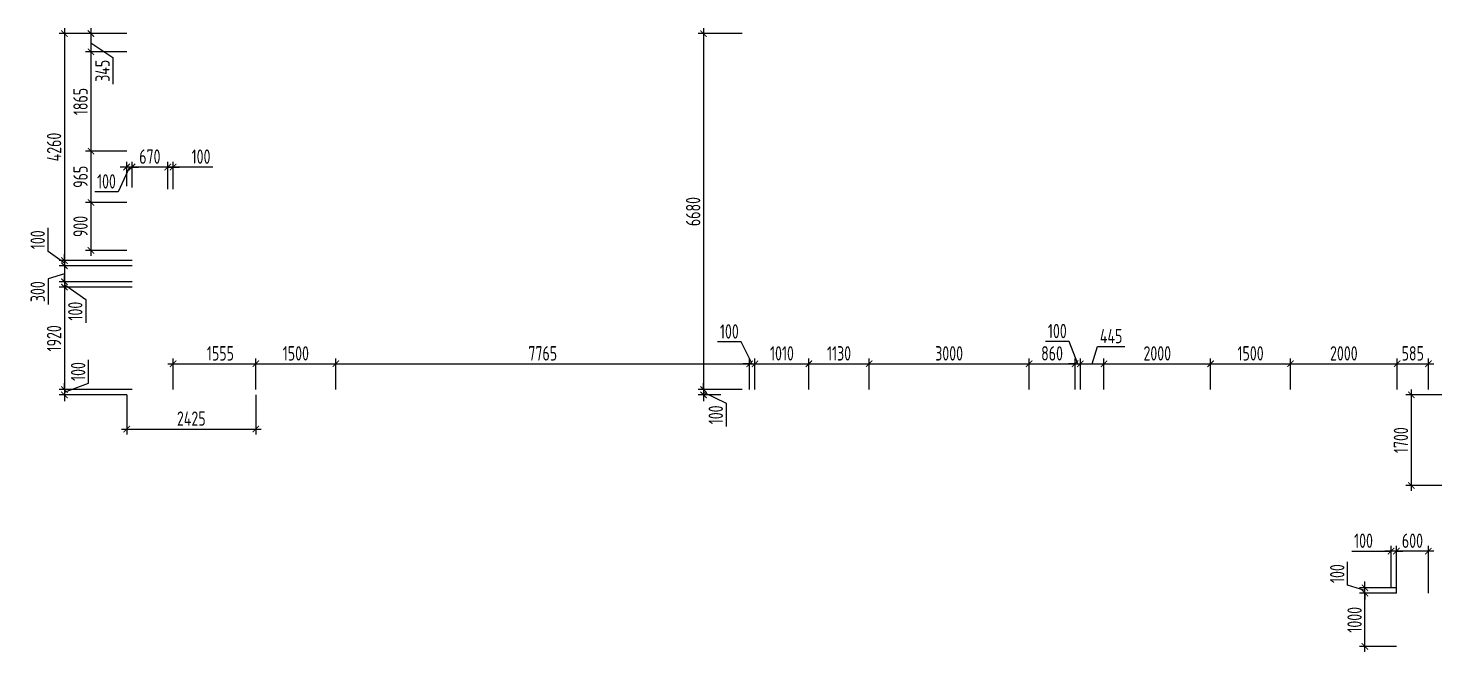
# Model space of a CAD drawing. Header units: millimetres. Extents: x -350007 to 536090, y -888 to 198380.
# Drawn here: x 85126 to 111642, y 115751 to 127451 of the extents above; entities that cross this region are included whole.
import ezdxf

# ---------------------------------------------------------------- set-up
doc = ezdxf.new("R2010")
doc.units = ezdxf.units.MM
doc.layers.add('АР_Размеры нов.', color=15, linetype='Continuous', lineweight=0)
doc.styles.add('ISOCPEUR', font='isocpeur.ttf', dxfattribs={"width": 0.7})
doc.dimstyles.new('R_100', dxfattribs={"dimtxt": 270, "dimasz": 120, "dimexe": 100, "dimexo": 0, "dimgap": 60, "dimtad": 1, "dimdec": 0, "dimrnd": 5, "dimzin": 0, "dimdsep": 46, "dimtxsty": 'ISOCPEUR', "dimblk": 'ARCHTICK', "dimcen": 0, "dimdle": 100, "dimclrd": 256, "dimclre": 256, "dimclrt": 256, "dimadec": 0, "dimazin": 0, "dimtfac": 2, "dimtdec": 0, "dimtofl": 0, "dimtmove": 1, "dimatfit": 3, "dimfxl": 1, "dimtvp": 3, "dimtolj": 1, "dimtzin": 0, "dimarcsym": 0})

# ---------------------------------------------------------------- blocks, each defined once
blk = doc.blocks.new('_ArchTick')
at = {"color": 0, "linetype": 'ByBlock', "const_width": 0.15}
blk.add_lwpolyline([(-0.5, -0.5), (0.5, 0.5)], dxfattribs=at)
blk = doc.blocks.new('*D2659')
at = {"layer": 'АР_Размеры нов.', "lineweight": -2, "ltscale": 100, "transparency": 16777216}
for p, q in [((111072, 120671), (111072, 118771)), ((111642, 120571), (110972, 120571)), ((111642, 118871), (110972, 118871))]:
    blk.add_line(p, q, dxfattribs=at)
at = {"layer": 'АР_Размеры нов.', "lineweight": -2, "ltscale": 100, "transparency": 16777216, "xscale": 120, "yscale": 120, "zscale": 120}
for p, rotation in [((111072, 120571), 90), ((111072, 118871), 270)]:
    blk.add_blockref('_ArchTick', p, dxfattribs=dict(at, rotation=rotation))
at = {"layer": 'АР_Размеры нов.', "ltscale": 100, "transparency": 16777216, "insert": (110877, 119721), "char_height": 270, "attachment_point": 5, "rotation": 90, "style": 'ISOCPEUR'}
blk.add_mtext('\\A1;1700', dxfattribs=at)
blk = doc.blocks.new('*D2378')
at = {"layer": 'АР_Размеры нов.', "lineweight": -2, "ltscale": 500, "transparency": 16777216}
for p, q in [((87742, 124429), (87742, 124947)), ((87842, 124429), (87842, 124947)), ((87742, 124847), (87622, 124847)), ((87742, 124847), (87842, 124847)), ((87842, 124847), (87962, 124847)), ((88588, 124847), (87842, 124847))]:
    blk.add_line(p, q, dxfattribs=at)
at = {"layer": 'АР_Размеры нов.', "lineweight": -2, "ltscale": 500, "transparency": 16777216, "xscale": 120, "yscale": 120, "zscale": 120}
blk.add_blockref('_ArchTick', (87742, 124847), dxfattribs=at)
at = {"layer": 'АР_Размеры нов.', "lineweight": -2, "ltscale": 500, "transparency": 16777216, "xscale": 120, "yscale": 120, "zscale": 120, "rotation": 180}
blk.add_blockref('_ArchTick', (87842, 124847), dxfattribs=at)
at = {"layer": 'АР_Размеры нов.', "lineweight": 13, "ltscale": 500, "transparency": 16777216, "insert": (88367, 125042), "char_height": 270, "attachment_point": 5, "style": 'ISOCPEUR'}
blk.add_mtext('\\A1;100', dxfattribs=at)
blk = doc.blocks.new('*D2379')
at = {"layer": 'АР_Размеры нов.', "lineweight": -2, "ltscale": 500, "transparency": 16777216}
for p, q in [((87072, 124757), (87072, 124947)), ((87742, 124801), (87742, 124947)), ((87842, 124847), (86972, 124847))]:
    blk.add_line(p, q, dxfattribs=at)
at = {"layer": 'АР_Размеры нов.', "lineweight": -2, "ltscale": 500, "transparency": 16777216, "xscale": 120, "yscale": 120, "zscale": 120, "rotation": 180}
blk.add_blockref('_ArchTick', (87072, 124847), dxfattribs=at)
at = {"layer": 'АР_Размеры нов.', "lineweight": -2, "ltscale": 500, "transparency": 16777216, "xscale": 120, "yscale": 120, "zscale": 120}
blk.add_blockref('_ArchTick', (87742, 124847), dxfattribs=at)
at = {"layer": 'АР_Размеры нов.', "lineweight": 13, "ltscale": 500, "transparency": 16777216, "insert": (87407, 125042), "char_height": 270, "attachment_point": 5, "style": 'ISOCPEUR'}
blk.add_mtext('\\A1;670', dxfattribs=at)
blk = doc.blocks.new('*D2380')
at = {"layer": 'АР_Размеры нов.', "lineweight": -2, "ltscale": 500, "transparency": 16777216}
for p, q in [((86972, 124486), (86972, 124947)), ((87072, 124462), (87072, 124947)), ((87022, 124847), (86814, 124382)), ((86972, 124847), (86852, 124847)), ((87072, 124847), (86972, 124847)), ((87072, 124847), (87192, 124847)), ((86814, 124382), (86373, 124382))]:
    blk.add_line(p, q, dxfattribs=at)
at = {"layer": 'АР_Размеры нов.', "lineweight": -2, "ltscale": 500, "transparency": 16777216, "xscale": 120, "yscale": 120, "zscale": 120}
blk.add_blockref('_ArchTick', (86972, 124847), dxfattribs=at)
at = {"layer": 'АР_Размеры нов.', "lineweight": -2, "ltscale": 500, "transparency": 16777216, "xscale": 120, "yscale": 120, "zscale": 120, "rotation": 180}
blk.add_blockref('_ArchTick', (87072, 124847), dxfattribs=at)
at = {"layer": 'АР_Размеры нов.', "lineweight": 13, "ltscale": 500, "transparency": 16777216, "insert": (86593, 124577), "char_height": 270, "attachment_point": 5, "style": 'ISOCPEUR'}
blk.add_mtext('\\A1;100', dxfattribs=at)
blk = doc.blocks.new('*D2381')
at = {"layer": 'АР_Размеры нов.', "lineweight": -2, "ltscale": 500, "transparency": 16777216}
for p, q in [((86972, 127351), (85705, 127351)), ((85805, 127451), (85805, 122993)), ((87072, 123093), (85705, 123093))]:
    blk.add_line(p, q, dxfattribs=at)
at = {"layer": 'АР_Размеры нов.', "lineweight": -2, "ltscale": 500, "transparency": 16777216, "xscale": 120, "yscale": 120, "zscale": 120}
for p, rotation in [((85805, 127351), 90), ((85805, 123093), 270)]:
    blk.add_blockref('_ArchTick', p, dxfattribs=dict(at, rotation=rotation))
at = {"layer": 'АР_Размеры нов.', "lineweight": 13, "ltscale": 500, "transparency": 16777216, "insert": (85610, 125222), "char_height": 270, "attachment_point": 5, "rotation": 90, "style": 'ISOCPEUR'}
blk.add_mtext('\\A1;4260', dxfattribs=at)
blk = doc.blocks.new('*D2382')
at = {"layer": 'АР_Размеры нов.', "lineweight": -2, "ltscale": 500, "transparency": 16777216}
for p, q in [((85498, 123261), (85498, 123703)), ((85805, 123043), (85498, 123261)), ((87072, 123093), (85705, 123093)), ((85805, 123093), (85805, 123213)), ((85805, 123093), (85805, 122993)), ((87072, 122993), (85705, 122993)), ((85805, 122993), (85805, 122873))]:
    blk.add_line(p, q, dxfattribs=at)
at = {"layer": 'АР_Размеры нов.', "lineweight": -2, "ltscale": 500, "transparency": 16777216, "xscale": 120, "yscale": 120, "zscale": 120}
for p, rotation in [((85805, 123093), 270), ((85805, 122993), 90)]:
    blk.add_blockref('_ArchTick', p, dxfattribs=dict(at, rotation=rotation))
at = {"layer": 'АР_Размеры нов.', "lineweight": 13, "ltscale": 500, "transparency": 16777216, "insert": (85303, 123482), "char_height": 270, "attachment_point": 5, "rotation": 90, "style": 'ISOCPEUR'}
blk.add_mtext('\\A1;100', dxfattribs=at)
blk = doc.blocks.new('*D2383')
at = {"layer": 'АР_Размеры нов.', "lineweight": -2, "ltscale": 500, "transparency": 16777216}
for p, q in [((85805, 123093), (85805, 122593)), ((85805, 122843), (85498, 122748)), ((87072, 122993), (85705, 122993)), ((85498, 122748), (85498, 122268)), ((87072, 122693), (85705, 122693))]:
    blk.add_line(p, q, dxfattribs=at)
at = {"layer": 'АР_Размеры нов.', "lineweight": -2, "ltscale": 500, "transparency": 16777216, "xscale": 120, "yscale": 120, "zscale": 120}
for p, rotation in [((85805, 122993), 90), ((85805, 122693), 270)]:
    blk.add_blockref('_ArchTick', p, dxfattribs=dict(at, rotation=rotation))
at = {"layer": 'АР_Размеры нов.', "lineweight": 13, "ltscale": 500, "transparency": 16777216, "insert": (85303, 122508), "char_height": 270, "attachment_point": 5, "rotation": 90, "style": 'ISOCPEUR'}
blk.add_mtext('\\A1;300', dxfattribs=at)
blk = doc.blocks.new('*D2384')
at = {"layer": 'АР_Размеры нов.', "lineweight": -2, "ltscale": 500, "transparency": 16777216}
for p, q in [((85805, 122693), (85805, 122813)), ((87072, 122693), (85705, 122693)), ((87072, 122593), (85705, 122593)), ((85805, 122693), (85805, 122593)), ((85805, 122643), (86203, 122363)), ((85805, 122593), (85805, 122473)), ((86203, 122363), (86203, 121921))]:
    blk.add_line(p, q, dxfattribs=at)
at = {"layer": 'АР_Размеры нов.', "lineweight": -2, "ltscale": 500, "transparency": 16777216, "xscale": 120, "yscale": 120, "zscale": 120}
for p, rotation in [((85805, 122693), 270), ((85805, 122593), 90)]:
    blk.add_blockref('_ArchTick', p, dxfattribs=dict(at, rotation=rotation))
at = {"layer": 'АР_Размеры нов.', "lineweight": 13, "ltscale": 500, "transparency": 16777216, "insert": (86008, 122142), "char_height": 270, "attachment_point": 5, "rotation": 90, "style": 'ISOCPEUR'}
blk.add_mtext('\\A1;100', dxfattribs=at)
blk = doc.blocks.new('*D2385')
at = {"layer": 'АР_Размеры нов.', "lineweight": -2, "ltscale": 500, "transparency": 16777216}
for p, q in [((87072, 122593), (85705, 122593)), ((85805, 122693), (85805, 120571)), ((87072, 120671), (85705, 120671))]:
    blk.add_line(p, q, dxfattribs=at)
at = {"layer": 'АР_Размеры нов.', "lineweight": -2, "ltscale": 500, "transparency": 16777216, "xscale": 120, "yscale": 120, "zscale": 120}
for p, rotation in [((85805, 122593), 90), ((85805, 120671), 270)]:
    blk.add_blockref('_ArchTick', p, dxfattribs=dict(at, rotation=rotation))
at = {"layer": 'АР_Размеры нов.', "lineweight": 13, "ltscale": 500, "transparency": 16777216, "insert": (85610, 121632), "char_height": 270, "attachment_point": 5, "rotation": 90, "style": 'ISOCPEUR'}
blk.add_mtext('\\A1;1920', dxfattribs=at)
blk = doc.blocks.new('*D2386')
at = {"layer": 'АР_Размеры нов.', "lineweight": -2, "ltscale": 500, "transparency": 16777216}
for p, q in [((87842, 120671), (87842, 121255)), ((89395, 120671), (89395, 121255)), ((87742, 121155), (89495, 121155))]:
    blk.add_line(p, q, dxfattribs=at)
at = {"layer": 'АР_Размеры нов.', "lineweight": -2, "ltscale": 500, "transparency": 16777216, "xscale": 120, "yscale": 120, "zscale": 120, "rotation": 180}
blk.add_blockref('_ArchTick', (87842, 121155), dxfattribs=at)
at = {"layer": 'АР_Размеры нов.', "lineweight": -2, "ltscale": 500, "transparency": 16777216, "xscale": 120, "yscale": 120, "zscale": 120}
blk.add_blockref('_ArchTick', (89395, 121155), dxfattribs=at)
at = {"layer": 'АР_Размеры нов.', "lineweight": 13, "ltscale": 500, "transparency": 16777216, "insert": (88730, 121350), "char_height": 270, "attachment_point": 5, "style": 'ISOCPEUR'}
blk.add_mtext('\\A1;1555', dxfattribs=at)
blk = doc.blocks.new('*D2387')
at = {"layer": 'АР_Размеры нов.', "lineweight": -2, "ltscale": 500, "transparency": 16777216}
for p, q in [((89395, 120671), (89395, 121255)), ((90896, 120671), (90896, 121255)), ((89295, 121155), (90996, 121155))]:
    blk.add_line(p, q, dxfattribs=at)
at = {"layer": 'АР_Размеры нов.', "lineweight": -2, "ltscale": 500, "transparency": 16777216, "xscale": 120, "yscale": 120, "zscale": 120, "rotation": 180}
blk.add_blockref('_ArchTick', (89395, 121155), dxfattribs=at)
at = {"layer": 'АР_Размеры нов.', "lineweight": -2, "ltscale": 500, "transparency": 16777216, "xscale": 120, "yscale": 120, "zscale": 120}
blk.add_blockref('_ArchTick', (90896, 121155), dxfattribs=at)
at = {"layer": 'АР_Размеры нов.', "lineweight": 13, "ltscale": 500, "transparency": 16777216, "insert": (90146, 121350), "char_height": 270, "attachment_point": 5, "style": 'ISOCPEUR'}
blk.add_mtext('\\A1;1500', dxfattribs=at)
blk = doc.blocks.new('*D2388')
at = {"layer": 'АР_Размеры нов.', "lineweight": -2, "ltscale": 500, "transparency": 16777216}
for p, q in [((90896, 120671), (90896, 121255)), ((98659, 120671), (98659, 121255)), ((90796, 121155), (98759, 121155))]:
    blk.add_line(p, q, dxfattribs=at)
at = {"layer": 'АР_Размеры нов.', "lineweight": -2, "ltscale": 500, "transparency": 16777216, "xscale": 120, "yscale": 120, "zscale": 120, "rotation": 180}
blk.add_blockref('_ArchTick', (90896, 121155), dxfattribs=at)
at = {"layer": 'АР_Размеры нов.', "lineweight": -2, "ltscale": 500, "transparency": 16777216, "xscale": 120, "yscale": 120, "zscale": 120}
blk.add_blockref('_ArchTick', (98659, 121155), dxfattribs=at)
at = {"layer": 'АР_Размеры нов.', "lineweight": 13, "ltscale": 500, "transparency": 16777216, "insert": (94778, 121350), "char_height": 270, "attachment_point": 5, "style": 'ISOCPEUR'}
blk.add_mtext('\\A1;7765', dxfattribs=at)
blk = doc.blocks.new('*D2389')
at = {"layer": 'АР_Размеры нов.', "lineweight": -2, "ltscale": 500, "transparency": 16777216}
for p, q in [((98498, 121566), (98057, 121566)), ((98709, 121155), (98498, 121566)), ((98659, 120671), (98659, 121255)), ((98759, 120671), (98759, 121255)), ((98659, 121155), (98539, 121155)), ((98659, 121155), (98759, 121155)), ((98759, 121155), (98879, 121155))]:
    blk.add_line(p, q, dxfattribs=at)
at = {"layer": 'АР_Размеры нов.', "lineweight": -2, "ltscale": 500, "transparency": 16777216, "xscale": 120, "yscale": 120, "zscale": 120}
blk.add_blockref('_ArchTick', (98659, 121155), dxfattribs=at)
at = {"layer": 'АР_Размеры нов.', "lineweight": -2, "ltscale": 500, "transparency": 16777216, "xscale": 120, "yscale": 120, "zscale": 120, "rotation": 180}
blk.add_blockref('_ArchTick', (98759, 121155), dxfattribs=at)
at = {"layer": 'АР_Размеры нов.', "lineweight": 13, "ltscale": 500, "transparency": 16777216, "insert": (98278, 121761), "char_height": 270, "attachment_point": 5, "style": 'ISOCPEUR'}
blk.add_mtext('\\A1;100', dxfattribs=at)
blk = doc.blocks.new('*D2390')
at = {"layer": 'АР_Размеры нов.', "lineweight": -2, "ltscale": 500, "transparency": 16777216}
for p, q in [((98759, 120671), (98759, 121255)), ((99771, 120671), (99771, 121255)), ((98659, 121155), (99871, 121155))]:
    blk.add_line(p, q, dxfattribs=at)
at = {"layer": 'АР_Размеры нов.', "lineweight": -2, "ltscale": 500, "transparency": 16777216, "xscale": 120, "yscale": 120, "zscale": 120, "rotation": 180}
blk.add_blockref('_ArchTick', (98759, 121155), dxfattribs=at)
at = {"layer": 'АР_Размеры нов.', "lineweight": -2, "ltscale": 500, "transparency": 16777216, "xscale": 120, "yscale": 120, "zscale": 120}
blk.add_blockref('_ArchTick', (99771, 121155), dxfattribs=at)
at = {"layer": 'АР_Размеры нов.', "lineweight": 13, "ltscale": 500, "transparency": 16777216, "insert": (99265, 121350), "char_height": 270, "attachment_point": 5, "style": 'ISOCPEUR'}
blk.add_mtext('\\A1;1010', dxfattribs=at)
blk = doc.blocks.new('*D2391')
at = {"layer": 'АР_Размеры нов.', "lineweight": -2, "ltscale": 500, "transparency": 16777216}
for p, q in [((99771, 120671), (99771, 121255)), ((100901, 120671), (100901, 121255)), ((99671, 121155), (101001, 121155))]:
    blk.add_line(p, q, dxfattribs=at)
at = {"layer": 'АР_Размеры нов.', "lineweight": -2, "ltscale": 500, "transparency": 16777216, "xscale": 120, "yscale": 120, "zscale": 120, "rotation": 180}
blk.add_blockref('_ArchTick', (99771, 121155), dxfattribs=at)
at = {"layer": 'АР_Размеры нов.', "lineweight": -2, "ltscale": 500, "transparency": 16777216, "xscale": 120, "yscale": 120, "zscale": 120}
blk.add_blockref('_ArchTick', (100901, 121155), dxfattribs=at)
at = {"layer": 'АР_Размеры нов.', "lineweight": 13, "ltscale": 500, "transparency": 16777216, "insert": (100336, 121350), "char_height": 270, "attachment_point": 5, "style": 'ISOCPEUR'}
blk.add_mtext('\\A1;1130', dxfattribs=at)
blk = doc.blocks.new('*D2392')
at = {"layer": 'АР_Размеры нов.', "lineweight": -2, "ltscale": 500, "transparency": 16777216}
for p, q in [((100901, 120671), (100901, 121255)), ((103901, 120671), (103901, 121255)), ((100801, 121155), (104001, 121155))]:
    blk.add_line(p, q, dxfattribs=at)
at = {"layer": 'АР_Размеры нов.', "lineweight": -2, "ltscale": 500, "transparency": 16777216, "xscale": 120, "yscale": 120, "zscale": 120, "rotation": 180}
blk.add_blockref('_ArchTick', (100901, 121155), dxfattribs=at)
at = {"layer": 'АР_Размеры нов.', "lineweight": -2, "ltscale": 500, "transparency": 16777216, "xscale": 120, "yscale": 120, "zscale": 120}
blk.add_blockref('_ArchTick', (103901, 121155), dxfattribs=at)
at = {"layer": 'АР_Размеры нов.', "lineweight": 13, "ltscale": 500, "transparency": 16777216, "insert": (102401, 121350), "char_height": 270, "attachment_point": 5, "style": 'ISOCPEUR'}
blk.add_mtext('\\A1;3000', dxfattribs=at)
blk = doc.blocks.new('*D2393')
at = {"layer": 'АР_Размеры нов.', "lineweight": -2, "ltscale": 500, "transparency": 16777216}
for p, q in [((103901, 120671), (103901, 121255)), ((104763, 120671), (104763, 121255)), ((103801, 121155), (104863, 121155))]:
    blk.add_line(p, q, dxfattribs=at)
at = {"layer": 'АР_Размеры нов.', "lineweight": -2, "ltscale": 500, "transparency": 16777216, "xscale": 120, "yscale": 120, "zscale": 120, "rotation": 180}
blk.add_blockref('_ArchTick', (103901, 121155), dxfattribs=at)
at = {"layer": 'АР_Размеры нов.', "lineweight": -2, "ltscale": 500, "transparency": 16777216, "xscale": 120, "yscale": 120, "zscale": 120}
blk.add_blockref('_ArchTick', (104763, 121155), dxfattribs=at)
at = {"layer": 'АР_Размеры нов.', "lineweight": 13, "ltscale": 500, "transparency": 16777216, "insert": (104332, 121350), "char_height": 270, "attachment_point": 5, "style": 'ISOCPEUR'}
blk.add_mtext('\\A1;860', dxfattribs=at)
blk = doc.blocks.new('*D2394')
at = {"layer": 'АР_Размеры нов.', "lineweight": -2, "ltscale": 500, "transparency": 16777216}
for p, q in [((104652, 121574), (104210, 121574)), ((104813, 121155), (104652, 121574)), ((104763, 120671), (104763, 121255)), ((104863, 120671), (104863, 121255)), ((104763, 121155), (104643, 121155)), ((104763, 121155), (104863, 121155)), ((104863, 121155), (104983, 121155))]:
    blk.add_line(p, q, dxfattribs=at)
at = {"layer": 'АР_Размеры нов.', "lineweight": -2, "ltscale": 500, "transparency": 16777216, "xscale": 120, "yscale": 120, "zscale": 120}
blk.add_blockref('_ArchTick', (104763, 121155), dxfattribs=at)
at = {"layer": 'АР_Размеры нов.', "lineweight": -2, "ltscale": 500, "transparency": 16777216, "xscale": 120, "yscale": 120, "zscale": 120, "rotation": 180}
blk.add_blockref('_ArchTick', (104863, 121155), dxfattribs=at)
at = {"layer": 'АР_Размеры нов.', "lineweight": 13, "ltscale": 500, "transparency": 16777216, "insert": (104431, 121769), "char_height": 270, "attachment_point": 5, "style": 'ISOCPEUR'}
blk.add_mtext('\\A1;100', dxfattribs=at)
blk = doc.blocks.new('*D2395')
at = {"layer": 'АР_Размеры нов.', "lineweight": -2, "ltscale": 500, "transparency": 16777216}
for p, q in [((105085, 121155), (105182, 121480)), ((105182, 121480), (105699, 121480)), ((104863, 120671), (104863, 121255)), ((105306, 120671), (105306, 121255)), ((104763, 121155), (105406, 121155))]:
    blk.add_line(p, q, dxfattribs=at)
at = {"layer": 'АР_Размеры нов.', "lineweight": -2, "ltscale": 500, "transparency": 16777216, "xscale": 120, "yscale": 120, "zscale": 120, "rotation": 180}
blk.add_blockref('_ArchTick', (104863, 121155), dxfattribs=at)
at = {"layer": 'АР_Размеры нов.', "lineweight": -2, "ltscale": 500, "transparency": 16777216, "xscale": 120, "yscale": 120, "zscale": 120}
blk.add_blockref('_ArchTick', (105306, 121155), dxfattribs=at)
at = {"layer": 'АР_Размеры нов.', "lineweight": 13, "ltscale": 500, "transparency": 16777216, "insert": (105441, 121675), "char_height": 270, "attachment_point": 5, "style": 'ISOCPEUR'}
blk.add_mtext('\\A1;445', dxfattribs=at)
blk = doc.blocks.new('*D2396')
at = {"layer": 'АР_Размеры нов.', "lineweight": -2, "ltscale": 500, "transparency": 16777216}
for p, q in [((105306, 120671), (105306, 121255)), ((107306, 120671), (107306, 121255)), ((105206, 121155), (107406, 121155))]:
    blk.add_line(p, q, dxfattribs=at)
at = {"layer": 'АР_Размеры нов.', "lineweight": -2, "ltscale": 500, "transparency": 16777216, "xscale": 120, "yscale": 120, "zscale": 120, "rotation": 180}
blk.add_blockref('_ArchTick', (105306, 121155), dxfattribs=at)
at = {"layer": 'АР_Размеры нов.', "lineweight": -2, "ltscale": 500, "transparency": 16777216, "xscale": 120, "yscale": 120, "zscale": 120}
blk.add_blockref('_ArchTick', (107306, 121155), dxfattribs=at)
at = {"layer": 'АР_Размеры нов.', "lineweight": 13, "ltscale": 500, "transparency": 16777216, "insert": (106306, 121350), "char_height": 270, "attachment_point": 5, "style": 'ISOCPEUR'}
blk.add_mtext('\\A1;2000', dxfattribs=at)
blk = doc.blocks.new('*D2397')
at = {"layer": 'АР_Размеры нов.', "lineweight": -2, "ltscale": 500, "transparency": 16777216}
for p, q in [((107306, 120671), (107306, 121255)), ((108806, 120671), (108806, 121255)), ((107206, 121155), (108906, 121155))]:
    blk.add_line(p, q, dxfattribs=at)
at = {"layer": 'АР_Размеры нов.', "lineweight": -2, "ltscale": 500, "transparency": 16777216, "xscale": 120, "yscale": 120, "zscale": 120, "rotation": 180}
blk.add_blockref('_ArchTick', (107306, 121155), dxfattribs=at)
at = {"layer": 'АР_Размеры нов.', "lineweight": -2, "ltscale": 500, "transparency": 16777216, "xscale": 120, "yscale": 120, "zscale": 120}
blk.add_blockref('_ArchTick', (108806, 121155), dxfattribs=at)
at = {"layer": 'АР_Размеры нов.', "lineweight": 13, "ltscale": 500, "transparency": 16777216, "insert": (108056, 121350), "char_height": 270, "attachment_point": 5, "style": 'ISOCPEUR'}
blk.add_mtext('\\A1;1500', dxfattribs=at)
blk = doc.blocks.new('*D2398')
at = {"layer": 'АР_Размеры нов.', "lineweight": -2, "ltscale": 500, "transparency": 16777216}
for p, q in [((108806, 120671), (108806, 121255)), ((110806, 120671), (110806, 121255)), ((108706, 121155), (110906, 121155))]:
    blk.add_line(p, q, dxfattribs=at)
at = {"layer": 'АР_Размеры нов.', "lineweight": -2, "ltscale": 500, "transparency": 16777216, "xscale": 120, "yscale": 120, "zscale": 120, "rotation": 180}
blk.add_blockref('_ArchTick', (108806, 121155), dxfattribs=at)
at = {"layer": 'АР_Размеры нов.', "lineweight": -2, "ltscale": 500, "transparency": 16777216, "xscale": 120, "yscale": 120, "zscale": 120}
blk.add_blockref('_ArchTick', (110806, 121155), dxfattribs=at)
at = {"layer": 'АР_Размеры нов.', "lineweight": 13, "ltscale": 500, "transparency": 16777216, "insert": (109806, 121350), "char_height": 270, "attachment_point": 5, "style": 'ISOCPEUR'}
blk.add_mtext('\\A1;2000', dxfattribs=at)
blk = doc.blocks.new('*D2399')
at = {"layer": 'АР_Размеры нов.', "lineweight": -2, "ltscale": 500, "transparency": 16777216}
for p, q in [((110806, 120671), (110806, 121255)), ((111392, 120671), (111392, 121255)), ((110706, 121155), (111492, 121155))]:
    blk.add_line(p, q, dxfattribs=at)
at = {"layer": 'АР_Размеры нов.', "lineweight": -2, "ltscale": 500, "transparency": 16777216, "xscale": 120, "yscale": 120, "zscale": 120, "rotation": 180}
blk.add_blockref('_ArchTick', (110806, 121155), dxfattribs=at)
at = {"layer": 'АР_Размеры нов.', "lineweight": -2, "ltscale": 500, "transparency": 16777216, "xscale": 120, "yscale": 120, "zscale": 120}
blk.add_blockref('_ArchTick', (111392, 121155), dxfattribs=at)
at = {"layer": 'АР_Размеры нов.', "lineweight": 13, "ltscale": 500, "transparency": 16777216, "insert": (111099, 121350), "char_height": 270, "attachment_point": 5, "style": 'ISOCPEUR'}
blk.add_mtext('\\A1;585', dxfattribs=at)
blk = doc.blocks.new('*D2400')
at = {"layer": 'АР_Размеры нов.', "lineweight": -2, "ltscale": 500, "transparency": 16777216}
for p, q in [((98517, 127351), (97694, 127351)), ((97794, 127451), (97794, 120571)), ((98517, 120671), (97694, 120671))]:
    blk.add_line(p, q, dxfattribs=at)
at = {"layer": 'АР_Размеры нов.', "lineweight": -2, "ltscale": 500, "transparency": 16777216, "xscale": 120, "yscale": 120, "zscale": 120}
for p, rotation in [((97794, 127351), 90), ((97794, 120671), 270)]:
    blk.add_blockref('_ArchTick', p, dxfattribs=dict(at, rotation=rotation))
at = {"layer": 'АР_Размеры нов.', "lineweight": 13, "ltscale": 500, "transparency": 16777216, "insert": (97599, 124011), "char_height": 270, "attachment_point": 5, "rotation": 90, "style": 'ISOCPEUR'}
blk.add_mtext('\\A1;6680', dxfattribs=at)
blk = doc.blocks.new('*D2401')
at = {"layer": 'АР_Размеры нов.', "lineweight": -2, "ltscale": 500, "transparency": 16777216}
for p, q in [((98517, 120671), (97694, 120671)), ((97794, 120671), (97794, 120791)), ((97794, 120671), (97794, 120571)), ((98118, 120571), (97694, 120571)), ((97794, 120621), (98219, 120416)), ((97794, 120571), (97794, 120451)), ((98219, 120416), (98219, 119975))]:
    blk.add_line(p, q, dxfattribs=at)
at = {"layer": 'АР_Размеры нов.', "lineweight": -2, "ltscale": 500, "transparency": 16777216, "xscale": 120, "yscale": 120, "zscale": 120}
for p, rotation in [((97794, 120671), 270), ((97794, 120571), 90)]:
    blk.add_blockref('_ArchTick', p, dxfattribs=dict(at, rotation=rotation))
at = {"layer": 'АР_Размеры нов.', "lineweight": 13, "ltscale": 500, "transparency": 16777216, "insert": (98024, 120196), "char_height": 270, "attachment_point": 5, "rotation": 90, "style": 'ISOCPEUR'}
blk.add_mtext('\\A1;100', dxfattribs=at)
blk = doc.blocks.new('*D2402')
at = {"layer": 'АР_Размеры нов.', "lineweight": -2, "ltscale": 500, "transparency": 16777216}
for p, q in [((110793, 116849), (110793, 117739)), ((111392, 116849), (111392, 117739)), ((111492, 117639), (110693, 117639))]:
    blk.add_line(p, q, dxfattribs=at)
at = {"layer": 'АР_Размеры нов.', "lineweight": -2, "ltscale": 500, "transparency": 16777216, "xscale": 120, "yscale": 120, "zscale": 120, "rotation": 180}
blk.add_blockref('_ArchTick', (110793, 117639), dxfattribs=at)
at = {"layer": 'АР_Размеры нов.', "lineweight": -2, "ltscale": 500, "transparency": 16777216, "xscale": 120, "yscale": 120, "zscale": 120}
blk.add_blockref('_ArchTick', (111392, 117639), dxfattribs=at)
at = {"layer": 'АР_Размеры нов.', "lineweight": 13, "ltscale": 500, "transparency": 16777216, "insert": (111093, 117834), "char_height": 270, "attachment_point": 5, "style": 'ISOCPEUR'}
blk.add_mtext('\\A1;600', dxfattribs=at)
blk = doc.blocks.new('*D2403')
at = {"layer": 'АР_Размеры нов.', "lineweight": -2, "ltscale": 500, "transparency": 16777216}
for p, q in [((110693, 116949), (110693, 117739)), ((110793, 116849), (110793, 117739)), ((109955, 117639), (110693, 117639)), ((110693, 117639), (110573, 117639)), ((110793, 117639), (110693, 117639)), ((110793, 117639), (110913, 117639))]:
    blk.add_line(p, q, dxfattribs=at)
at = {"layer": 'АР_Размеры нов.', "lineweight": -2, "ltscale": 500, "transparency": 16777216, "xscale": 120, "yscale": 120, "zscale": 120}
blk.add_blockref('_ArchTick', (110693, 117639), dxfattribs=at)
at = {"layer": 'АР_Размеры нов.', "lineweight": -2, "ltscale": 500, "transparency": 16777216, "xscale": 120, "yscale": 120, "zscale": 120, "rotation": 180}
blk.add_blockref('_ArchTick', (110793, 117639), dxfattribs=at)
at = {"layer": 'АР_Размеры нов.', "lineweight": 13, "ltscale": 500, "transparency": 16777216, "insert": (110175, 117834), "char_height": 270, "attachment_point": 5, "style": 'ISOCPEUR'}
blk.add_mtext('\\A1;100', dxfattribs=at)
blk = doc.blocks.new('*D2404')
at = {"layer": 'АР_Размеры нов.', "lineweight": -2, "ltscale": 500, "transparency": 16777216}
for p, q in [((110202, 115751), (110202, 116949)), ((110793, 116849), (110102, 116849)), ((110793, 115851), (110102, 115851))]:
    blk.add_line(p, q, dxfattribs=at)
at = {"layer": 'АР_Размеры нов.', "lineweight": -2, "ltscale": 500, "transparency": 16777216, "xscale": 120, "yscale": 120, "zscale": 120}
for p, rotation in [((110202, 116849), 90), ((110202, 115851), 270)]:
    blk.add_blockref('_ArchTick', p, dxfattribs=dict(at, rotation=rotation))
at = {"layer": 'АР_Размеры нов.', "lineweight": 13, "ltscale": 500, "transparency": 16777216, "insert": (110007, 116350), "char_height": 270, "attachment_point": 5, "rotation": 90, "style": 'ISOCPEUR'}
blk.add_mtext('\\A1;1000', dxfattribs=at)
blk = doc.blocks.new('*D2405')
at = {"layer": 'АР_Размеры нов.', "lineweight": -2, "ltscale": 500, "transparency": 16777216}
for p, q in [((109877, 116997), (109877, 117438)), ((110202, 116899), (109877, 116997)), ((110793, 116949), (110102, 116949)), ((110202, 116949), (110202, 117069)), ((110202, 116849), (110202, 116949)), ((110793, 116849), (110102, 116849)), ((110202, 116849), (110202, 116729))]:
    blk.add_line(p, q, dxfattribs=at)
at = {"layer": 'АР_Размеры нов.', "lineweight": -2, "ltscale": 500, "transparency": 16777216, "xscale": 120, "yscale": 120, "zscale": 120}
for p, rotation in [((110202, 116949), 270), ((110202, 116849), 90)]:
    blk.add_blockref('_ArchTick', p, dxfattribs=dict(at, rotation=rotation))
at = {"layer": 'АР_Размеры нов.', "lineweight": 13, "ltscale": 500, "transparency": 16777216, "insert": (109682, 117217), "char_height": 270, "attachment_point": 5, "rotation": 90, "style": 'ISOCPEUR'}
blk.add_mtext('\\A1;100', dxfattribs=at)
blk = doc.blocks.new('*D4106')
at = {"layer": 'АР_Размеры нов.', "lineweight": -2, "transparency": 16777216}
for p, q in [((86972, 127351), (86201, 127351)), ((86301, 127451), (86301, 126908)), ((86301, 127179), (86713, 126901)), ((86972, 127008), (86201, 127008)), ((86713, 126901), (86713, 126403))]:
    blk.add_line(p, q, dxfattribs=at)
at = {"layer": 'АР_Размеры нов.', "lineweight": -2, "transparency": 16777216, "xscale": 120, "yscale": 120, "zscale": 120}
for p, rotation in [((86301, 127351), 90), ((86301, 127008), 270)]:
    blk.add_blockref('_ArchTick', p, dxfattribs=dict(at, rotation=rotation))
at = {"layer": 'АР_Размеры нов.', "transparency": 16777216, "insert": (86518, 126652), "char_height": 270, "attachment_point": 5, "rotation": 90, "style": 'ISOCPEUR'}
blk.add_mtext('\\A1;345', dxfattribs=at)
blk = doc.blocks.new('*D4107')
at = {"layer": 'АР_Размеры нов.', "lineweight": -2, "transparency": 16777216}
for p, q in [((86301, 127108), (86301, 125044)), ((86972, 127008), (86201, 127008)), ((86972, 125144), (86201, 125144))]:
    blk.add_line(p, q, dxfattribs=at)
at = {"layer": 'АР_Размеры нов.', "lineweight": -2, "transparency": 16777216, "xscale": 120, "yscale": 120, "zscale": 120}
for p, rotation in [((86301, 127008), 90), ((86301, 125144), 270)]:
    blk.add_blockref('_ArchTick', p, dxfattribs=dict(at, rotation=rotation))
at = {"layer": 'АР_Размеры нов.', "transparency": 16777216, "insert": (86106, 126076), "char_height": 270, "attachment_point": 5, "rotation": 90, "style": 'ISOCPEUR'}
blk.add_mtext('\\A1;1865', dxfattribs=at)
blk = doc.blocks.new('*D4174')
at = {"layer": 'АР_Размеры нов.', "lineweight": -2, "transparency": 16777216}
for p, q in [((86256, 120789), (86256, 121230)), ((87072, 120671), (85705, 120671)), ((85805, 120671), (85805, 120791)), ((85805, 120621), (86256, 120789)), ((85805, 120671), (85805, 120571)), ((86972, 120571), (85705, 120571)), ((85805, 120571), (85805, 120451))]:
    blk.add_line(p, q, dxfattribs=at)
at = {"layer": 'АР_Размеры нов.', "lineweight": -2, "transparency": 16777216, "xscale": 120, "yscale": 120, "zscale": 120}
for p, rotation in [((85805, 120671), 270), ((85805, 120571), 90)]:
    blk.add_blockref('_ArchTick', p, dxfattribs=dict(at, rotation=rotation))
at = {"layer": 'АР_Размеры нов.', "transparency": 16777216, "insert": (86061, 121009), "char_height": 270, "attachment_point": 5, "rotation": 90, "style": 'ISOCPEUR'}
blk.add_mtext('\\A1;100', dxfattribs=at)
blk = doc.blocks.new('*D4175')
at = {"layer": 'АР_Размеры нов.', "lineweight": -2, "transparency": 16777216}
for p, q in [((86301, 125244), (86301, 124081)), ((86972, 125144), (86201, 125144)), ((86972, 124181), (86201, 124181))]:
    blk.add_line(p, q, dxfattribs=at)
at = {"layer": 'АР_Размеры нов.', "lineweight": -2, "transparency": 16777216, "xscale": 120, "yscale": 120, "zscale": 120}
for p, rotation in [((86301, 125144), 90), ((86301, 124181), 270)]:
    blk.add_blockref('_ArchTick', p, dxfattribs=dict(at, rotation=rotation))
at = {"layer": 'АР_Размеры нов.', "transparency": 16777216, "insert": (86106, 124663), "char_height": 270, "attachment_point": 5, "rotation": 90, "style": 'ISOCPEUR'}
blk.add_mtext('\\A1;965', dxfattribs=at)
blk = doc.blocks.new('*D4176')
at = {"layer": 'АР_Размеры нов.', "lineweight": -2, "transparency": 16777216}
for p, q in [((86972, 124181), (86201, 124181)), ((86301, 124281), (86301, 123181)), ((86972, 123281), (86201, 123281))]:
    blk.add_line(p, q, dxfattribs=at)
at = {"layer": 'АР_Размеры нов.', "lineweight": -2, "transparency": 16777216, "xscale": 120, "yscale": 120, "zscale": 120}
for p, rotation in [((86301, 124181), 90), ((86301, 123281), 270)]:
    blk.add_blockref('_ArchTick', p, dxfattribs=dict(at, rotation=rotation))
at = {"layer": 'АР_Размеры нов.', "transparency": 16777216, "insert": (86106, 123731), "char_height": 270, "attachment_point": 5, "rotation": 90, "style": 'ISOCPEUR'}
blk.add_mtext('\\A1;900', dxfattribs=at)
blk = doc.blocks.new('*D4188')
at = {"layer": 'АР_Размеры нов.', "lineweight": -2, "transparency": 16777216}
for p, q in [((86972, 120571), (86972, 119830)), ((89395, 120571), (89395, 119830)), ((86872, 119930), (89495, 119930))]:
    blk.add_line(p, q, dxfattribs=at)
at = {"layer": 'АР_Размеры нов.', "lineweight": -2, "transparency": 16777216, "xscale": 120, "yscale": 120, "zscale": 120, "rotation": 180}
blk.add_blockref('_ArchTick', (86972, 119930), dxfattribs=at)
at = {"layer": 'АР_Размеры нов.', "lineweight": -2, "transparency": 16777216, "xscale": 120, "yscale": 120, "zscale": 120}
blk.add_blockref('_ArchTick', (89395, 119930), dxfattribs=at)
at = {"layer": 'АР_Размеры нов.', "transparency": 16777216, "insert": (88184, 120125), "char_height": 270, "attachment_point": 5, "style": 'ISOCPEUR'}
blk.add_mtext('\\A1;2425', dxfattribs=at)

msp = doc.modelspace()

# ---------------------------------------------------------------- dimensions: what is measured, and where the dimension line sits
at = {"layer": 'АР_Размеры нов.', "lineweight": 13, "ltscale": 500}
for base, p1, p2, picture, middle in [((85805.4, 123092.8), (86972.4, 127350.7), (87072.4, 123092.8), '*D2381', (85610.4, 125221.7)), ((97793.9, 120670.7), (98517.4, 127350.7), (98517.4, 120670.7), '*D2400', (97598.9, 124010.7)), ((85805.4, 120670.7), (87072.3, 122592.8), (87072.4, 120670.7), '*D2385', (85610.4, 121631.7)), ((110202, 116949.3), (110792.9, 116849.3), (110792.9, 116949.3), '*D2405', (109682, 117056.8)), ((110202, 116849.3), (110792.9, 115850.7), (110792.9, 116849.3), '*D2404', (110007, 116350))]:
    dim = msp.add_linear_dim(base=base, p1=p1, p2=p2, angle=90, dimstyle='R_100', override={"dimpost": '\\X'}, dxfattribs=at)
    dim.commit()
    dim.dimension.update_dxf_attribs({"geometry": picture, "text_midpoint": middle})
at = {"layer": 'АР_Размеры нов.'}
for base, p1, p2, picture, middle in [((86301.5, 127008.1), (86972.4, 127350.7), (86972.4, 127008.1), '*D4106', (86713.1, 126841)), ((85805.4, 120570.8), (87072.4, 120670.7), (86972.4, 120570.8), '*D4174', (86255.9, 120848.8))]:
    dim = msp.add_linear_dim(base=base, p1=p1, p2=p2, angle=90, dimstyle='R_100', override={"dimpost": '\\X'}, dxfattribs=at)
    dim.commit()
    dim.dimension.update_dxf_attribs({"geometry": picture, "text_midpoint": middle, "dimtype": 160})
for base, p1, p2, picture, middle in [((86301.5, 125144.1), (86972.4, 127008.1), (86972.4, 125144.1), '*D4107', (86106.5, 126076.1)), ((86301.5, 124181.1), (86972.4, 125144.1), (86972.4, 124181.1), '*D4175', (86106.5, 124662.6)), ((86301.5, 123281.1), (86972.4, 124181.1), (86972.4, 123281.1), '*D4176', (86106.5, 123731.1))]:
    dim = msp.add_linear_dim(base=base, p1=p1, p2=p2, angle=90, dimstyle='R_100', override={"dimpost": '\\X'}, dxfattribs=at)
    dim.commit()
    dim.dimension.update_dxf_attribs({"geometry": picture, "text_midpoint": middle})
at = {"layer": 'АР_Размеры нов.', "lineweight": 13, "ltscale": 500}
for base, p1, p2, picture, middle in [((87072.4, 124847.3), (87742.4, 124800.7), (87072.4, 124756.9), '*D2379', (87407.4, 125042.3)), ((105306.3, 121154.9), (104863, 120670.7), (105306.3, 120670.7), '*D2395', (105242.2, 121674.9)), ((90896.3, 121154.9), (89395.3, 120670.8), (90896.3, 120670.8), '*D2387', (90145.8, 121349.9)), ((98658.9, 121154.9), (90896.3, 120670.8), (98658.9, 120670.7), '*D2388', (94777.6, 121349.9)), ((99771.2, 121154.9), (98758.9, 120670.7), (99771.2, 120670.7), '*D2390', (99265, 121349.9)), ((100901.2, 121154.9), (99771.2, 120670.7), (100901.2, 120670.7), '*D2391', (100336.2, 121349.9)), ((103901.2, 121154.9), (100901.2, 120670.7), (103901.2, 120670.7), '*D2392', (102401.2, 121349.9)), ((104763, 121154.9), (103901.2, 120670.7), (104763, 120670.7), '*D2393', (104332.1, 121349.9)), ((107306.3, 121154.9), (105306.3, 120670.7), (107306.3, 120670.7), '*D2396', (106306.3, 121349.9)), ((108806.3, 121154.9), (107306.3, 120670.7), (108806.3, 120670.8), '*D2397', (108056.3, 121349.9)), ((110806.3, 121154.9), (108806.3, 120670.8), (110806.3, 120670.7), '*D2398', (109806.3, 121349.9)), ((111392.4, 121154.9), (110806.3, 120670.7), (111392.4, 120670.7), '*D2399', (111099.4, 121349.9)), ((110792.9122, 117639.1767), (111392.3969, 116849.2519), (110792.9122, 116849.2519), '*D2402', (111092.6545, 117834.1767))]:
    dim = msp.add_linear_dim(base=base, p1=p1, p2=p2, dimstyle='R_100', override={"dimpost": '\\X'}, dxfattribs=at)
    dim.commit()
    dim.dimension.update_dxf_attribs({"geometry": picture, "text_midpoint": middle})
for base, p1, p2, picture, middle in [((87842.4, 124847.3), (87742.4, 124429.2), (87842.4, 124429.2), '*D2378', (88366.9, 124761.1)), ((86972.4, 124847.3), (87072.4, 124462.4), (86972.4, 124486.3), '*D2380', (86754.1, 124382.4)), ((98758.9, 121154.9), (98658.9, 120670.7), (98758.9, 120670.7), '*D2389', (98438.3, 121565.7)), ((104863, 121154.9), (104763, 120670.7), (104863, 120670.7), '*D2394', (104591.7, 121573.9)), ((89395.3, 121154.9), (87842.4, 120670.7), (89395.3, 120670.8), '*D2386', (88730, 121154.9)), ((110692.9, 117639.2), (110792.9, 116849.3), (110692.9, 116949.3), '*D2403', (110175.3, 117401.7))]:
    dim = msp.add_linear_dim(base=base, p1=p1, p2=p2, dimstyle='R_100', override={"dimpost": '\\X'}, dxfattribs=at)
    dim.commit()
    dim.dimension.update_dxf_attribs({"geometry": picture, "text_midpoint": middle, "dimtype": 160})
for base, p1, p2, picture, middle in [((85805.4, 122992.8), (87072.4, 123092.8), (87072.4, 122992.8), '*D2382', (85498.2, 123321.5)), ((85805.4, 122692.8), (87072.4, 122992.8), (87072.4, 122692.8), '*D2383', (85498.2, 122687.5)), ((85805.4, 122592.8), (87072.4, 122692.8), (87072.3, 122592.8), '*D2384', (86203.4, 122302.7)), ((97793.9, 120570.7), (98517.4, 120670.7), (98118, 120570.7), '*D2401', (98219, 120356.2))]:
    dim = msp.add_linear_dim(base=base, p1=p1, p2=p2, angle=90, dimstyle='R_100', override={"dimpost": '\\X'}, dxfattribs=at)
    dim.commit()
    dim.dimension.update_dxf_attribs({"geometry": picture, "text_midpoint": middle, "dimtype": 160})
at = {"layer": 'АР_Размеры нов.', "ltscale": 100}
dim = msp.add_linear_dim(base=(111072.4, 118870.7), p1=(111642.4, 120570.7), p2=(111642.4, 118870.7), angle=90, dimstyle='R_100', override={"dimpost": '\\X', "dimfxl": 2.5, "dimarcsym": 2}, dxfattribs=at)
dim.commit()
dim.dimension.update_dxf_attribs({"geometry": '*D2659', "text_midpoint": (110877.4, 119720.7)})
at = {"layer": 'АР_Размеры нов.'}
dim = msp.add_linear_dim(base=(89395.3, 119929.5), p1=(86972.4, 120570.8), p2=(89395.3, 120570.8), dimstyle='R_100', override={"dimpost": '\\X'}, dxfattribs=at)
dim.commit()
dim.dimension.update_dxf_attribs({"geometry": '*D4188', "text_midpoint": (88183.9, 120124.5)})

doc.saveas('drawing.dxf')
